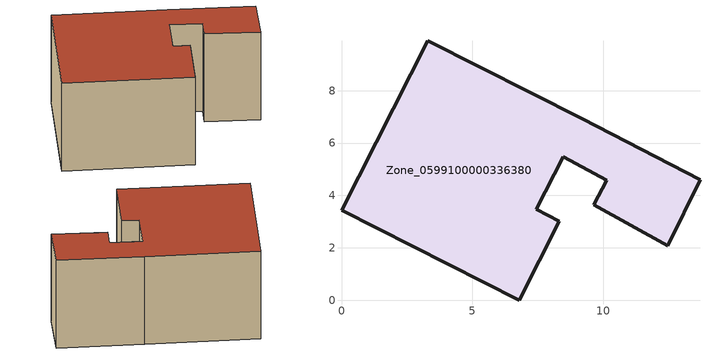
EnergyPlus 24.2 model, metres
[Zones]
Zone_0599100000336380
 floor ground (C_G): 0,3.44 3.29,9.9 9.2,6.93 13.69,4.59 12.47,2.08 9.64,3.63 10.14,4.58 8.46,5.48 7.43,3.47 8.32,3.02 6.78,0 z0
 wall outside (C_F): 10.14,4.58 9.64,3.63 12.47,2.08 13.69,4.59 9.2,6.93 3.29,9.9 0,3.44 6.78,0 8.32,3.02 7.43,3.47 8.46,5.48 10.14,4.58 z0:5.91
 roof outside (C_R): 7.43,3.47 8.46,5.48 10.14,4.58 9.64,3.63 12.47,2.08 13.69,4.59 9.2,6.93 3.29,9.9 0,3.44 6.78,0 8.32,3.02 z5.91
[BUILDING]
Pand.0599100000336380: North Axis=0; Terrain=City; Loads Convergence Tolerance Value=0.04; Temperature Convergence Tolerance Value=0.4; Solar Distribution=FullExterior; Maximum Number of Warmup Days=25; Minimum Number of Warmup Days=1
[Site:Location]
Rotterdam.The.Hague.AP_ZH_NLD Design_Conditions: Latitude=51.96; Longitude=4.45; Time Zone=1; Elevation=-4.5
[SITE:GROUNDTEMPERATURE:BUILDINGSURFACE]
18, 18, 18, 18, 18, 18, 18, 18, 18, 18, 18, 18
[MATERIAL] Thermal Absorptance=0.9; Solar Absorptance=0.7; Visible Absorptance=0.7
Name | Roughness | Thickness | Conductivity | Density | Specific Heat
G.TI.1975-1991 | MediumSmooth | 0.15 | 0.288461 | 540 | 1210
F.TI.1975-1991 | Rough | 0.3 | 0.230769 | 1920 | 840
R.TI.1975-1991 | MediumRough | 0.2 | 0.153846 | 1500 | 1000
[CONSTRUCTION]
C_G: G.TI.1975-1991
C_F: F.TI.1975-1991
C_R: R.TI.1975-1991
[ZONE]
Zone_0599100000336380: Type=1; Multiplier=1; Ceiling Height=Autocalculate; Volume=Autocalculate; Floor Area=autocalculate; Part of Total Floor Area=Yes
[ZONEINFILTRATION:DESIGNFLOWRATE]
Infil_Zone_0599100000336380: Zone or ZoneList or Space or SpaceList=Zone_0599100000336380; Schedule=AlwaysOn; Design Flow Rate Calculation Method=Flow/Area; Flow Rate per Floor Area=0.003; Constant Term Coefficient=1; Temperature Term Coefficient=0; Velocity Term Coefficient=0; Velocity Squared Term Coefficient=0
[HVACTEMPLATE:ZONE:IDEALLOADSAIRSYSTEM]
Zone_0599100000336380: Maximum Heating Supply Air Temperature=50; Minimum Cooling Supply Air Temperature=13; Maximum Heating Supply Air Humidity Ratio=0.0156; Minimum Cooling Supply Air Humidity Ratio=0.0077; Heating Limit=NoLimit; Cooling Limit=NoLimit; Dehumidification Control Type=ConstantSensibleHeatRatio; Cooling Sensible Heat Ratio=0.7; Dehumidification Setpoint=60; Humidification Control Type=None; Humidification Setpoint=30; Outdoor Air Method=None; Outdoor Air Flow Rate per Person=0.00944; Outdoor Air Flow Rate per Zone Floor Area=0; Outdoor Air Flow Rate per Zone=0; Demand Controlled Ventilation Type=None; Outdoor Air Economizer Type=NoEconomizer; Heat Recovery Type=None; Sensible Heat Recovery Effectiveness=0.7; Latent Heat Recovery Effectiveness=0.65
[ZONECONTROL:THERMOSTAT]
ThermostatControl_Zone_0599100000336380: Zone or ZoneList=Zone_0599100000336380; Control Type Schedule=DualSetpointControlType; Control 1=Thermostat_Zone_0599100000336380; Temperature Difference Between Cutout And Setpoint=0
[THERMOSTATSETPOINT:DUALSETPOINT]
Thermostat_Zone_0599100000336380: Heating Setpoint Temperature Schedule=HeatingSetpoint_Zone_0599100000336380; Cooling Setpoint Temperature Schedule=CoolingSetpoint_Zone_0599100000336380
[SCHEDULE:COMPACT]
HeatingSetpoint_Zone_0599100000336380: Through: 12/31, For: AllDays, Until: 24:00, 21
CoolingSetpoint_Zone_0599100000336380: Through: 12/31, For: AllDays, Until: 24:00, 24
DualSetpointControlType: Through: 12/31, For: AllDays, Until: 24:00, 4
AlwaysOn: Through: 12/31, For: AllDays, Until: 24:00, 1
